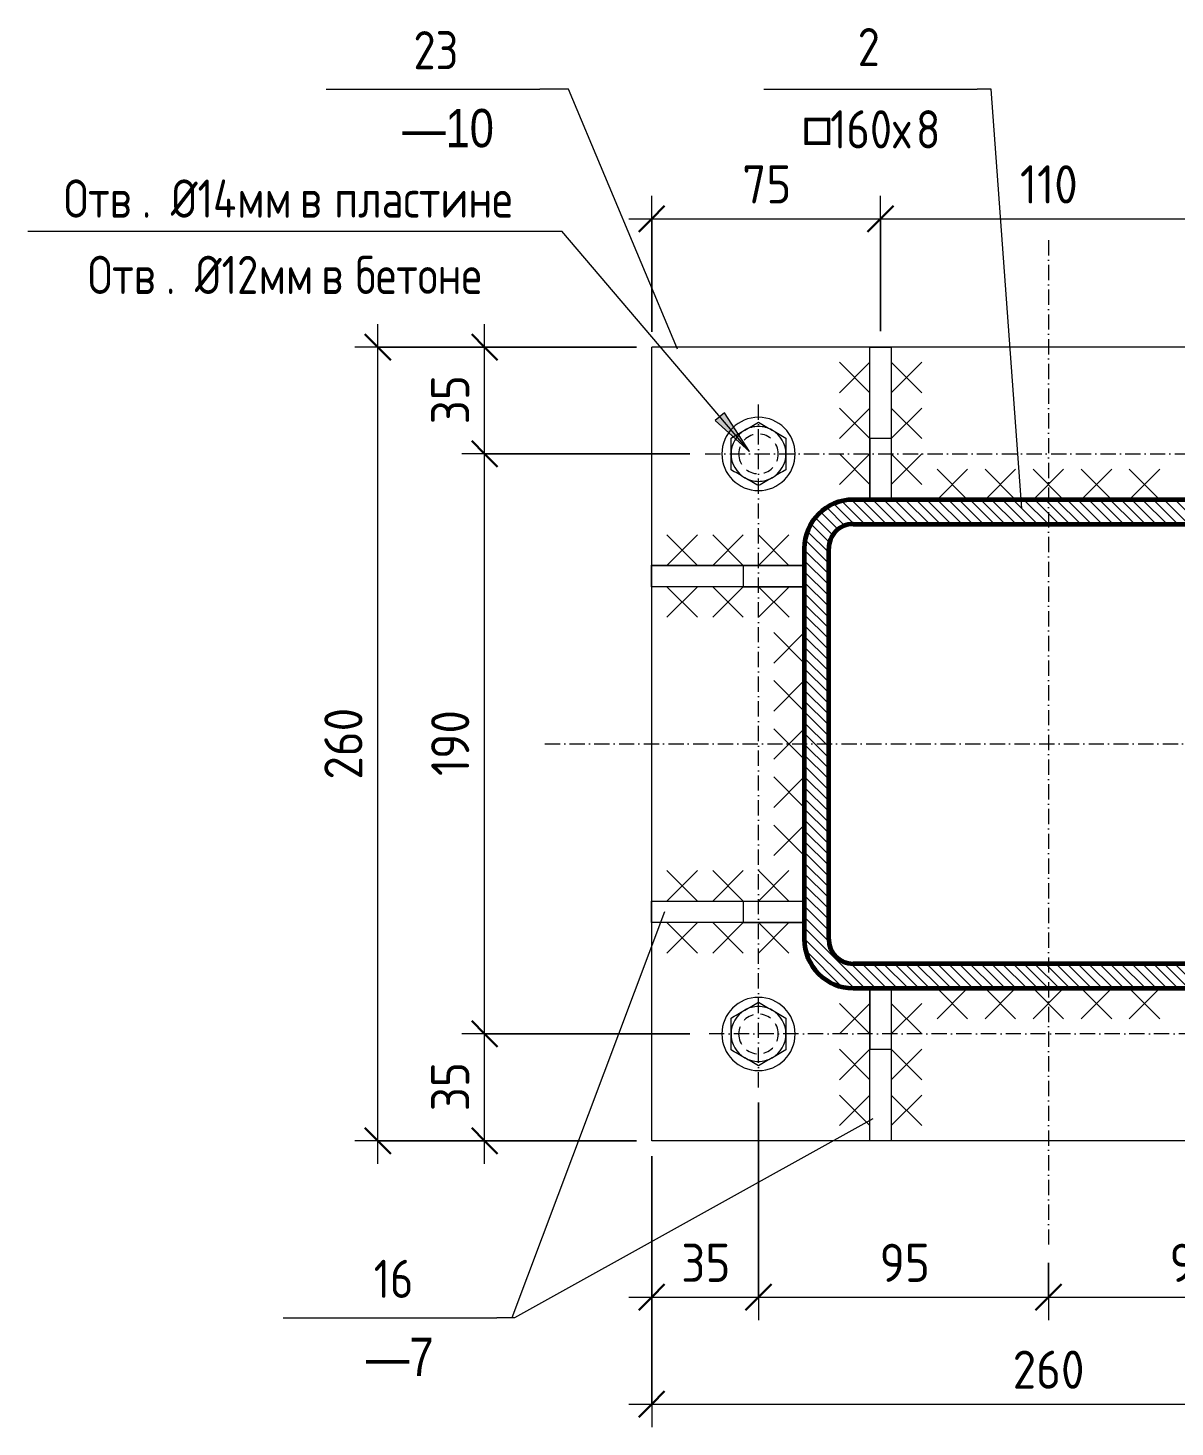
# Model space of a CAD drawing. Header units: millimetres. Extents: x 31824 to 62696, y -272 to 12632.
# Drawn here: x 49957.5 to 50333.3, y 4561.7 to 5019.9 of the extents above; entities that cross this region are included whole.
import ezdxf

# ---------------------------------------------------------------- set-up
doc = ezdxf.new("R2010")
doc.units = ezdxf.units.MM
doc.linetypes.add('01 Штриховая _4 мм_', pattern=[6, 3.5, -2.5])
doc.linetypes.add('02 Штрихпунктирная _5 мм_', pattern=[8, 5, -1.5, 0, -1.5])
for name, color, linetype, lineweight in [('AA_Dim', 7, 'Continuous', 9), ('AA_Dim-5', 7, 'Continuous', 9), ('AA_Linii', 7, 'Continuous', 9), ('AA_Oformlenie', 7, 'Continuous', 9), ('AA_Vinoska', 7, 'Continuous', 9), ('AF_Balki', 7, 'Continuous', 20), ('KR_Colonna_KG', 7, 'Continuous', 20), ('KR_Detal', 7, 'Continuous', 20)]:
    doc.layers.add(name, color=color, linetype=linetype, lineweight=lineweight)
doc.styles.add('GOST Common_1', font='GOST_Common.ttf', dxfattribs={"width": 0.85, "height": 12.5})
doc.styles.add('ISOCPEUR_4', font='isocpeur.TTF', dxfattribs={"width": 0.9, "height": 12.5})
doc.styles.add('ISOCPEUR_5', font='isocpeur.TTF', dxfattribs={"width": 0.85, "height": 12.5})
doc.styles.add('ISOCPEUR_7', font='isocpeur.TTF', dxfattribs={"width": 0.85, "height": 12.5})
doc.styles.add('Mipgost_2', font='mipgost.ttf', dxfattribs={"width": 0.85, "height": 12.5})
doc.dimstyles.new('01_Точн_3_знака__непрозр_', dxfattribs={"dimscale": 304.8, "dimtxt": 12.534437, "dimasz": 0.027887, "dimexe": 0.024606, "dimexo": 0.016404, "dimgap": 0.004101, "dimtad": 1, "dimdec": 3, "dimrnd": 0.001, "dimdsep": 46, "dimtxsty": 'ISOCPEUR_4', "dimblk1": 'OBLIQUE', "dimblk2": 'OBLIQUE', "dimsah": 1, "dimcen": 0.09, "dimdle": 0.024606, "dimazin": 0, "dimtfac": 1, "dimtdec": 4, "dimtix": 1, "dimtmove": 0, "dimatfit": 3, "dimfxl": 1, "dimtvp": 1, "dimtfill": 1, "dimtolj": 1, "dimtzin": 0, "dimlwd": 18, "dimlwe": 18, "dimarcsym": 2})
pattern_1 = [(315, (40775.062, 4785.395), (1.76776695, 1.76776695), [])]

# ---------------------------------------------------------------- blocks, each defined once
blk = doc.blocks.new('354_Прокат Лист _НесКаркас_РабПлоск_ - 354_Прокат Лист _НесКаркас_РабПлоск_-3861794-КМ_А')
at = {"layer": 'AF_Balki'}
for p, q in [((-80, 130), (-80, -130)), ((-80, 130), (180, 130)), ((180, -130), (180, 130)), ((-80, -130), (180, -130))]:
    blk.add_line(p, q, dxfattribs=at)
blk = doc.blocks.new('354_Прокат Лист _НесКаркас_РабПлоск_ - 354_Прокат Лист _НесКаркас_РабПлоск_-3862465-КМ_А')
at = {"layer": 'AF_Balki'}
for p, q in [((40645.05, 4726.9), (40645.05, 4733.9)), ((40645.05, 4733.9), (40675.05, 4733.9)), ((40675.05, 4733.9), (40695.05, 4733.9)), ((40675.05, 4733.9), (40675.05, 4726.9)), ((40695.05, 4733.9), (40695.05, 4726.9)), ((40675.05, 4726.9), (40645.05, 4726.9)), ((40675.05, 4726.9), (40695.05, 4726.9))]:
    blk.add_line(p, q, dxfattribs=at)
blk = doc.blocks.new('354_Прокат Лист _НесКаркас_РабПлоск_ - 354_Прокат Лист _НесКаркас_РабПлоск_-3862386-КМ_А')
at = {"layer": 'AF_Balki'}
for p, q in [((40855.07, 4726.9), (40855.07, 4733.9)), ((40855.07, 4733.9), (40875.07, 4733.9)), ((40875.07, 4733.9), (40905.07, 4733.9)), ((40875.07, 4726.9), (40875.07, 4733.9)), ((40905.07, 4733.9), (40905.07, 4726.9)), ((40855.07, 4726.9), (40875.07, 4726.9)), ((40905.07, 4726.9), (40875.07, 4726.9))]:
    blk.add_line(p, q, dxfattribs=at)
blk = doc.blocks.new('354_Анкер клиновой _СоедНесК_РабПлоск_ - M12x120_20-4043259-КМ_А')
at = {"layer": 'KR_Detal'}
for start, end in [(120, 180), (90, 120), (60, 90), (360, 60), (180, 240), (300, 360), (240, 270), (270, 300)]:
    blk.add_arc((0, 0), 9, start, end, dxfattribs=at)
for points in [[(-4.5, 7.79), (-3.71, 8.25), (-2.18, 9.14), (-0.71, 9.98), (0, 10.39)], [(0, 10.39), (0.71, 9.98), (2.18, 9.14), (3.71, 8.25), (4.5, 7.79)], [(-9, 5.2), (-8.29, 5.61), (-6.82, 6.45), (-5.29, 7.34), (-4.5, 7.79)], [(-9, 0), (-9, 0.91), (-9, 2.68), (-9, 4.37), (-9, 5.2)], [(4.5, 7.79), (5.29, 7.34), (6.82, 6.45), (8.29, 5.61), (9, 5.2)], [(9, 5.2), (9, 4.37), (9, 2.68), (9, 0.91), (9, 0)], [(-9, -5.2), (-9, -4.37), (-9, -2.68), (-9, -0.91), (-9, 0)], [(9, 0), (9, -0.91), (9, -2.68), (9, -4.37), (9, -5.2)], [(-4.5, -7.79), (-5.29, -7.34), (-6.82, -6.45), (-8.29, -5.61), (-9, -5.2)], [(0, -10.39), (-0.71, -9.98), (-2.18, -9.14), (-3.71, -8.25), (-4.5, -7.79)], [(4.5, -7.79), (3.71, -8.25), (2.18, -9.14), (0.71, -9.98), (0, -10.39)], [(9, -5.2), (8.29, -5.61), (6.82, -6.45), (5.29, -7.34), (4.5, -7.79)]]:
    blk.add_open_spline(points, degree=3, dxfattribs=at)
blk = doc.blocks.new('243_Профиль гнутый сварной квадратный _НесКол_2ур_ - 160х8-4060138-КМ_А')
at = {"layer": 'KR_Colonna_KG', "lineweight": 9}
h = blk.add_hatch(dxfattribs=at)
h.set_pattern_fill('FP_3', color=256, style=0, pattern_type=2)
h.set_pattern_definition(pattern_1)
h.paths.add_polyline_path([(64, 80), (-64, 80), (-67.12, 79.69), (-70.12, 78.78), (-72.89, 77.3), (-75.31, 75.31), (-77.39, 72.73), (-78.78, 70.12), (-79.69, 67.12), (-80, 64), (-80, -64), (-79.69, -67.12), (-78.78, -70.12), (-77.3, -72.89), (-75.31, -75.31), (-72.89, -77.3), (-70.12, -78.78), (-67.12, -79.69), (-64, -80), (64, -80), (67.12, -79.69), (70.12, -78.78), (72.89, -77.3), (75.31, -75.31), (77.3, -72.89), (78.78, -70.12), (79.69, -67.12), (80, -64), (80, 64), (79.69, 67.12), (78.78, 70.12), (77.3, 72.89), (75.31, 75.31), (72.89, 77.3), (70.12, 78.78), (67.12, 79.69)])
h.paths.add_polyline_path([(-64, 72), (64, 72), (66.07, 71.73), (68, 70.93), (69.66, 69.66), (70.93, 68), (71.73, 66.07), (72, 64), (72, -64), (71.73, -66.07), (70.93, -68), (69.66, -69.66), (68, -70.93), (66.07, -71.73), (64, -72), (-64, -72), (-66.07, -71.73), (-68, -70.93), (-69.66, -69.66), (-70.93, -68), (-71.73, -66.07), (-72, -64), (-71.96, 64.32), (-71.73, 66.07), (-70.93, 68), (-69.66, 69.66), (-68, 70.93), (-66.07, 71.73)])
h = blk.add_hatch(dxfattribs=at)
h.set_pattern_fill('FP_3', color=256, style=0, pattern_type=2)
h.set_pattern_definition(pattern_1)
h.paths.add_polyline_path([(64, 80), (-64, 80), (-67.12, 79.69), (-70.12, 78.78), (-72.89, 77.3), (-75.31, 75.31), (-77.39, 72.73), (-78.78, 70.12), (-79.69, 67.12), (-80, 64), (-80, -64), (-79.69, -67.12), (-78.78, -70.12), (-77.3, -72.89), (-75.31, -75.31), (-72.89, -77.3), (-70.12, -78.78), (-67.12, -79.69), (-64, -80), (64, -80), (67.12, -79.69), (70.12, -78.78), (72.89, -77.3), (75.31, -75.31), (77.3, -72.89), (78.78, -70.12), (79.69, -67.12), (80, -64), (80, 64), (79.69, 67.12), (78.78, 70.12), (77.3, 72.89), (75.31, 75.31), (72.89, 77.3), (70.12, 78.78), (67.12, 79.69)])
h.paths.add_polyline_path([(-64, 72), (64, 72), (66.07, 71.73), (68, 70.93), (69.66, 69.66), (70.93, 68), (71.73, 66.07), (72, 64), (72, -64), (71.73, -66.07), (70.93, -68), (69.66, -69.66), (68, -70.93), (66.07, -71.73), (64, -72), (-64, -72), (-66.07, -71.73), (-68, -70.93), (-69.66, -69.66), (-70.93, -68), (-71.73, -66.07), (-72, -64), (-71.96, 64.32), (-71.73, 66.07), (-70.93, 68), (-69.66, 69.66), (-68, 70.93), (-66.07, 71.73)])
at = {"layer": 'KR_Colonna_KG', "lineweight": 60}
for p, q in [((64, 80), (-64, 80)), ((-64, 72), (64, 72)), ((-80, 64), (-80, -64)), ((-72, -64), (-72, 64)), ((72, 64), (72, -64)), ((80, -64), (80, 64)), ((64, -72), (-64, -72)), ((-64, -80), (64, -80))]:
    blk.add_line(p, q, dxfattribs=at)
for centre, radius, start, end in [((-64, 64), 16, 90, 180), ((64, 64), 16, 360, 90), ((-64, 64), 8, 90, 180), ((64, 64), 8, 0, 90), ((-64, -64), 16, 180, 270), ((-64, -64), 8, 180, 270), ((64, -64), 8, 270, 0), ((64, -64), 16, 270, 360)]:
    blk.add_arc(centre, radius, start, end, dxfattribs=at)
blk = doc.blocks.new('354_Шайба_ГОСТ 11371-78_СоедНесК_РабПлоск_ - Шайба_ГОСТ 11371-78-V23-КМ_А')
at = {"layer": 'KR_Detal'}
for start, end in [(0, 180), (180, 0)]:
    blk.add_arc((0, 0), 12, start, end, dxfattribs=at)
at = {"layer": 'KR_Detal', "linetype": '01 Штриховая _4 мм_', "lineweight": 9}
for start, end in [(0, 180), (180, 360)]:
    blk.add_arc((0, 0), 6.5, start, end, dxfattribs=at)
blk = doc.blocks.new('Последовательность узлов - Сплошная 2мм М5-2304530-КМ_А')
at = {"layer": 'AA_Oformlenie'}
for p, q in [((-35, 10), (-25, 0)), ((-25, 10), (-35, 0)), ((-20, 10), (-10, 0)), ((-10, 10), (-20, 0)), ((-5, 10), (5, 0)), ((5, 10), (-5, 0)), ((-40, 0), (-20, 0)), ((-25, 0), (-5, 0)), ((-10, 0), (10, 0))]:
    blk.add_line(p, q, dxfattribs=at)
blk = doc.blocks.new('Последовательность узлов - Сплошная 2мм М5-V24-КМ_А')
at = {"layer": 'AA_Oformlenie'}
for p, q in [((-35.01, 10), (-25.01, 0)), ((-25.01, 10), (-35.01, 0)), ((-20, 10), (-10, 0)), ((-10, 10), (-20, 0)), ((-5, 10), (5, 0)), ((5, 10), (-5, 0)), ((-40.01, 0), (-20.01, 0)), ((-25, 0), (-5, 0)), ((-10, 0), (10, 0))]:
    blk.add_line(p, q, dxfattribs=at)
blk = doc.blocks.new('Последовательность узлов - Сплошная 2мм М5-V25-КМ_А')
at = {"layer": 'AA_Oformlenie'}
for p, q in [((-68, 10), (-58, 0)), ((-58, 10), (-68, 0)), ((-52.25, 10), (-42.25, 0)), ((-42.25, 10), (-52.25, 0)), ((-36.5, 10), (-26.5, 0)), ((-26.5, 10), (-36.5, 0)), ((-20.75, 10), (-10.75, 0)), ((-10.75, 10), (-20.75, 0)), ((-5, 10), (5, 0)), ((5, 10), (-5, 0)), ((-73, 0), (-53, 0)), ((-57.25, 0), (-37.25, 0)), ((-41.5, 0), (-21.5, 0)), ((-25.75, 0), (-5.75, 0)), ((-10, 0), (10, 0))]:
    blk.add_line(p, q, dxfattribs=at)
blk = doc.blocks.new('Последовательность узлов - Сплошная 2мм М5-V26-КМ_А')
at = {"layer": 'AA_Oformlenie'}
for p, q in [((-68.06, 10), (-58.06, 0)), ((-58.06, 10), (-68.06, 0)), ((-52.29, 10), (-42.29, 0)), ((-42.29, 10), (-52.29, 0)), ((-36.53, 10), (-26.53, 0)), ((-26.53, 10), (-36.53, 0)), ((-20.76, 10), (-10.76, 0)), ((-10.76, 10), (-20.76, 0)), ((-5, 10), (5, 0)), ((5, 10), (-5, 0)), ((-73.06, 0), (-53.06, 0)), ((-57.29, 0), (-37.29, 0)), ((-41.53, 0), (-21.53, 0)), ((-25.76, 0), (-5.76, 0)), ((-10, 0), (10, 0))]:
    blk.add_line(p, q, dxfattribs=at)
blk = doc.blocks.new('DIMBLOCK27-КМ_А')
at = {"layer": 'AA_Dim-5', "lineweight": 18}
for p, q in [((50161.84, 4920.4), (50161.84, 4964.89)), ((50236.84, 4920.58), (50236.84, 4964.89)), ((50154.34, 4957.39), (50236.84, 4957.39)), ((50161.84, 4957.39), (50161.84, 4920.4)), ((50236.84, 4957.39), (50236.84, 4920.58))]:
    blk.add_line(p, q, dxfattribs=at)
at = {"layer": 'AA_Dim-5', "lineweight": 30}
for p, q in [((50161.84, 4957.39), (50166.09, 4961.64)), ((50236.84, 4957.39), (50241.09, 4961.64)), ((50161.84, 4957.39), (50157.59, 4953.14)), ((50236.84, 4957.39), (50232.59, 4953.14))]:
    blk.add_line(p, q, dxfattribs=at)
at = {"layer": 'AA_Dim-5', "color": 0, "lineweight": 18, "insert": (50191.54, 4974.93), "char_height": 12.5, "width": 18.7307, "attachment_point": 1, "line_spacing_factor": 1.135194, "style": 'ISOCPEUR_4', "bg_fill": 3, "box_fill_scale": 1.25, "bg_fill_color": 256, "bg_fill_true_color": 13158600, "bg_fill_transparency": 0}
blk.add_mtext('75', dxfattribs=at)
blk = doc.blocks.new('_Oblique')
at = {"color": 0, "linetype": 'ByBlock', "lineweight": -2}
blk.add_line((-0.5, -0.5), (0.5, 0.5), dxfattribs=at)
blk = doc.blocks.new('DIMBLOCK28-КМ_А')
at = {"layer": 'AA_Dim-5', "lineweight": 18}
for p, q in [((50236.84, 4920.58), (50236.84, 4964.89)), ((50346.84, 4920.58), (50346.84, 4964.89)), ((50236.84, 4957.39), (50346.84, 4957.39)), ((50236.84, 4957.39), (50236.84, 4920.58)), ((50346.84, 4957.39), (50346.84, 4920.58))]:
    blk.add_line(p, q, dxfattribs=at)
at = {"layer": 'AA_Dim-5', "lineweight": 30}
for p, q in [((50236.84, 4957.39), (50241.09, 4961.64)), ((50346.84, 4957.39), (50351.09, 4961.64)), ((50236.84, 4957.39), (50232.59, 4953.14)), ((50346.84, 4957.39), (50342.59, 4953.14))]:
    blk.add_line(p, q, dxfattribs=at)
at = {"layer": 'AA_Dim-5', "color": 0, "lineweight": 18, "insert": (50282.5, 4974.93), "char_height": 12.5, "width": 22.4201, "attachment_point": 1, "line_spacing_factor": 1.135194, "style": 'ISOCPEUR_4', "bg_fill": 3, "box_fill_scale": 1.25, "bg_fill_color": 256, "bg_fill_true_color": 13158600, "bg_fill_transparency": 0}
blk.add_mtext('110', dxfattribs=at)
blk = doc.blocks.new('DIMBLOCK30-КМ_А')
at = {"layer": 'AA_Dim-5', "lineweight": 18}
for p, q in [((50196.84, 4667.9), (50196.84, 4596.65)), ((50196.84, 4604.15), (50196.84, 4667.9)), ((50161.84, 4650.4), (50161.84, 4596.65)), ((50161.84, 4604.15), (50161.84, 4650.4)), ((50154.34, 4604.15), (50196.84, 4604.15))]:
    blk.add_line(p, q, dxfattribs=at)
at = {"layer": 'AA_Dim-5', "lineweight": 30}
for p, q in [((50161.84, 4604.15), (50166.09, 4608.4)), ((50196.84, 4604.15), (50201.09, 4608.4)), ((50161.84, 4604.15), (50157.59, 4599.9)), ((50196.84, 4604.15), (50192.59, 4599.9))]:
    blk.add_line(p, q, dxfattribs=at)
at = {"layer": 'AA_Dim-5', "color": 0, "lineweight": 18, "insert": (50171.54, 4621.69), "char_height": 12.5, "width": 18.7307, "attachment_point": 1, "line_spacing_factor": 1.135194, "style": 'ISOCPEUR_4', "bg_fill": 3, "box_fill_scale": 1.25, "bg_fill_color": 256, "bg_fill_true_color": 13158600, "bg_fill_transparency": 0}
blk.add_mtext('35', dxfattribs=at)
blk = doc.blocks.new('DIMBLOCK31-КМ_А')
at = {"layer": 'AA_Dim-5', "lineweight": 18}
for p, q in [((50196.84, 4667.9), (50196.84, 4596.65)), ((50196.84, 4604.15), (50196.84, 4667.9)), ((50291.84, 4615.4), (50291.84, 4596.65)), ((50291.84, 4604.15), (50291.84, 4615.4)), ((50196.84, 4604.15), (50291.84, 4604.15))]:
    blk.add_line(p, q, dxfattribs=at)
at = {"layer": 'AA_Dim-5', "lineweight": 30}
for p, q in [((50196.84, 4604.15), (50201.09, 4608.4)), ((50291.84, 4604.15), (50296.09, 4608.4)), ((50196.84, 4604.15), (50192.59, 4599.9)), ((50291.84, 4604.15), (50287.59, 4599.9))]:
    blk.add_line(p, q, dxfattribs=at)
at = {"layer": 'AA_Dim-5', "color": 0, "lineweight": 18, "insert": (50236.54, 4621.69), "char_height": 12.5, "width": 18.7307, "attachment_point": 1, "line_spacing_factor": 1.135194, "style": 'ISOCPEUR_4', "bg_fill": 3, "box_fill_scale": 1.25, "bg_fill_color": 256, "bg_fill_true_color": 13158600, "bg_fill_transparency": 0}
blk.add_mtext('95', dxfattribs=at)
blk = doc.blocks.new('DIMBLOCK32-КМ_А')
at = {"layer": 'AA_Dim-5', "lineweight": 18}
for p, q in [((50386.84, 4667.9), (50386.84, 4596.65)), ((50386.84, 4604.15), (50386.84, 4667.9)), ((50291.84, 4615.4), (50291.84, 4596.65)), ((50291.84, 4604.15), (50291.84, 4615.4)), ((50291.84, 4604.15), (50386.84, 4604.15))]:
    blk.add_line(p, q, dxfattribs=at)
at = {"layer": 'AA_Dim-5', "lineweight": 30}
for p, q in [((50291.84, 4604.15), (50296.09, 4608.4)), ((50386.84, 4604.15), (50391.09, 4608.4)), ((50291.84, 4604.15), (50287.59, 4599.9)), ((50386.84, 4604.15), (50382.59, 4599.9))]:
    blk.add_line(p, q, dxfattribs=at)
at = {"layer": 'AA_Dim-5', "color": 0, "lineweight": 18, "insert": (50331.54, 4621.69), "char_height": 12.5, "width": 18.7307, "attachment_point": 1, "line_spacing_factor": 1.135194, "style": 'ISOCPEUR_4', "bg_fill": 3, "box_fill_scale": 1.25, "bg_fill_color": 256, "bg_fill_true_color": 13158600, "bg_fill_transparency": 0}
blk.add_mtext('95', dxfattribs=at)
blk = doc.blocks.new('DIMBLOCK38-КМ_А')
at = {"layer": 'AA_Dim-5', "lineweight": 30}
for p, q in [((50107.1, 4690.4), (50102.85, 4694.65)), ((50107.1, 4690.4), (50111.35, 4686.15)), ((50107.1, 4655.4), (50102.85, 4659.65)), ((50107.1, 4655.4), (50111.35, 4651.15))]:
    blk.add_line(p, q, dxfattribs=at)
at = {"layer": 'AA_Dim-5', "lineweight": 18}
for p, q in [((50174.34, 4690.4), (50099.6, 4690.4)), ((50107.1, 4647.9), (50107.1, 4690.4)), ((50107.1, 4690.4), (50174.34, 4690.4)), ((50156.84, 4655.4), (50099.6, 4655.4)), ((50107.1, 4655.4), (50156.84, 4655.4))]:
    blk.add_line(p, q, dxfattribs=at)
at = {"layer": 'AA_Dim-5', "color": 0, "lineweight": 18, "insert": (50089.57, 4665.09), "char_height": 12.5, "width": 18.7307, "attachment_point": 1, "rotation": 90, "line_spacing_factor": 1.135194, "style": 'ISOCPEUR_4', "bg_fill": 3, "box_fill_scale": 1.25, "bg_fill_color": 256, "bg_fill_true_color": 13158600, "bg_fill_transparency": 0}
blk.add_mtext('35', dxfattribs=at)
blk = doc.blocks.new('DIMBLOCK39-КМ_А')
at = {"layer": 'AA_Dim-5', "lineweight": 30}
for p, q in [((50107.1, 4880.4), (50102.85, 4884.65)), ((50107.1, 4880.4), (50111.35, 4876.15)), ((50107.1, 4690.4), (50102.85, 4694.65)), ((50107.1, 4690.4), (50111.35, 4686.15))]:
    blk.add_line(p, q, dxfattribs=at)
at = {"layer": 'AA_Dim-5', "lineweight": 18}
for p, q in [((50174.34, 4880.4), (50099.6, 4880.4)), ((50107.1, 4690.4), (50107.1, 4880.4)), ((50107.1, 4880.4), (50174.34, 4880.4)), ((50174.34, 4690.4), (50099.6, 4690.4)), ((50107.1, 4690.4), (50174.34, 4690.4))]:
    blk.add_line(p, q, dxfattribs=at)
at = {"layer": 'AA_Dim-5', "color": 0, "lineweight": 18, "insert": (50089.57, 4774.87), "char_height": 12.5, "width": 25.2581, "attachment_point": 1, "rotation": 90, "line_spacing_factor": 1.135194, "style": 'ISOCPEUR_4', "bg_fill": 3, "box_fill_scale": 1.25, "bg_fill_color": 256, "bg_fill_true_color": 13158600, "bg_fill_transparency": 0}
blk.add_mtext('190', dxfattribs=at)
blk = doc.blocks.new('DIMBLOCK40-КМ_А')
at = {"layer": 'AA_Dim-5', "lineweight": 18}
for p, q in [((50107.1, 4880.4), (50107.1, 4922.9)), ((50156.84, 4915.4), (50099.6, 4915.4)), ((50107.1, 4915.4), (50156.84, 4915.4)), ((50174.34, 4880.4), (50099.6, 4880.4)), ((50107.1, 4880.4), (50174.34, 4880.4))]:
    blk.add_line(p, q, dxfattribs=at)
at = {"layer": 'AA_Dim-5', "lineweight": 30}
for p, q in [((50107.1, 4915.4), (50102.85, 4919.65)), ((50107.1, 4915.4), (50111.35, 4911.15)), ((50107.1, 4880.4), (50102.85, 4884.65)), ((50107.1, 4880.4), (50111.35, 4876.15))]:
    blk.add_line(p, q, dxfattribs=at)
at = {"layer": 'AA_Dim-5', "color": 0, "lineweight": 18, "insert": (50089.57, 4890.09), "char_height": 12.5, "width": 18.7307, "attachment_point": 1, "rotation": 90, "line_spacing_factor": 1.135194, "style": 'ISOCPEUR_4', "bg_fill": 3, "box_fill_scale": 1.25, "bg_fill_color": 256, "bg_fill_true_color": 13158600, "bg_fill_transparency": 0}
blk.add_mtext('35', dxfattribs=at)
blk = doc.blocks.new('DIMBLOCK41-КМ_А')
at = {"layer": 'AA_Dim-5', "lineweight": 18}
for p, q in [((50072.1, 4647.9), (50072.1, 4922.9)), ((50156.84, 4915.4), (50064.6, 4915.4)), ((50072.1, 4915.4), (50156.84, 4915.4)), ((50156.84, 4655.4), (50064.6, 4655.4)), ((50072.1, 4655.4), (50156.84, 4655.4))]:
    blk.add_line(p, q, dxfattribs=at)
at = {"layer": 'AA_Dim-5', "lineweight": 30}
for p, q in [((50072.1, 4915.4), (50067.85, 4919.65)), ((50072.1, 4915.4), (50076.35, 4911.15)), ((50072.1, 4655.4), (50067.85, 4659.65)), ((50072.1, 4655.4), (50076.35, 4651.15))]:
    blk.add_line(p, q, dxfattribs=at)
at = {"layer": 'AA_Dim-5', "color": 0, "lineweight": 18, "insert": (50054.57, 4773.69), "char_height": 12.5, "width": 28.0961, "attachment_point": 1, "rotation": 90, "line_spacing_factor": 1.135194, "style": 'ISOCPEUR_4', "bg_fill": 3, "box_fill_scale": 1.25, "bg_fill_color": 256, "bg_fill_true_color": 13158600, "bg_fill_transparency": 0}
blk.add_mtext('260', dxfattribs=at)
blk = doc.blocks.new('DIMBLOCK42-КМ_А')
at = {"layer": 'AA_Dim-5', "lineweight": 18}
for p, q in [((50161.84, 4650.4), (50161.84, 4561.65)), ((50161.84, 4569.15), (50161.84, 4650.4)), ((50421.84, 4650.4), (50421.84, 4561.65)), ((50421.84, 4569.15), (50421.84, 4650.4)), ((50154.34, 4569.15), (50429.34, 4569.15))]:
    blk.add_line(p, q, dxfattribs=at)
at = {"layer": 'AA_Dim-5', "lineweight": 30}
for p, q in [((50161.84, 4569.15), (50157.59, 4564.9)), ((50161.84, 4569.15), (50166.09, 4573.4)), ((50421.84, 4569.15), (50417.59, 4564.9)), ((50421.84, 4569.15), (50426.09, 4573.4))]:
    blk.add_line(p, q, dxfattribs=at)
at = {"layer": 'AA_Dim-5', "color": 0, "lineweight": 18, "insert": (50280.13, 4586.69), "char_height": 12.5, "width": 28.0961, "attachment_point": 1, "line_spacing_factor": 1.135194, "style": 'ISOCPEUR_4', "bg_fill": 3, "box_fill_scale": 1.25, "bg_fill_color": 256, "bg_fill_true_color": 13158600, "bg_fill_transparency": 0}
blk.add_mtext('260', dxfattribs=at)
blk = doc.blocks.new('043_М_Балки_Полка - Позиция_Наименование_дп14-4035921-КМ_А')
at = {"layer": 'AA_Vinoska'}
blk.add_line((-7, 0), (7, 0), dxfattribs=at)
blk = doc.blocks.new('010_Текст с выноской - Текст 2 строки _стрелка_-4044641-КМ_А')
at = {"layer": 'AA_Vinoska'}
blk.add_line((-17.5, 0), (17.5, 0), dxfattribs=at)
blk = doc.blocks.new('043_М_КолонныКМ - Позиция_Наименование_дп14-4036203-КМ_А')
at = {"layer": 'AA_Vinoska'}
blk.add_line((-7, 0), (7, 0), dxfattribs=at)

msp = doc.modelspace()

# ---------------------------------------------------------------- hatches: boundary and pattern name
at = {"layer": 'AA_Vinoska'}
msp.add_hatch(color=256, dxfattribs=at).paths.add_polyline_path([(50193.8962, 4881.2023), (50185.6756, 4893.9035), (50182.6684, 4891.3431)])

# ---------------------------------------------------------------- linework, layer by layer
at = {"layer": 'AA_Linii', "linetype": '02 Штрихпунктирная _5 мм_', "lineweight": 20}
for p, q in [((50291.8404, 4950.3953), (50291.8404, 4620.3953)), ((50196.8404, 4672.8953), (50196.8404, 4897.8953)), ((50179.3404, 4880.3953), (50404.3404, 4880.3953)), ((50126.8404, 4785.3953), (50456.8404, 4785.3953)), ((50404.3404, 4690.3953), (50179.3404, 4690.3953))]:
    msp.add_line(p, q, dxfattribs=at)
at = {"layer": 'AA_Vinoska'}
for p, q in [((50134.5561, 4999.9178), (50125.199, 4999.9178)), ((50273.0962, 4999.9178), (50268.5452, 4999.9178)), ((50185.6756, 4893.9035), (50182.6684, 4891.3431)), ((50182.6684, 4891.3431), (50193.8962, 4881.2023)), ((50193.8962, 4881.2023), (50185.6756, 4893.9035)), ((50116.0326, 4597.4663), (50111.0568, 4597.4663)), ((50116.872, 4597.4663), (50111.0568, 4597.4663))]:
    msp.add_line(p, q, dxfattribs=at)

# ---------------------------------------------------------------- block references
at = {"layer": 'AA_Oformlenie'}
for name, p, rotation in [('Последовательность узлов - Сплошная 2мм М5-2304530-КМ_А', (50233.3404, 4905.3953), 90), ('Последовательность узлов - Сплошная 2мм М5-2304530-КМ_А', (50240.3404, 4875.3953), 270), ('Последовательность узлов - Сплошная 2мм М5-V24-КМ_А', (50171.8324, 4836.8953), 180), ('Последовательность узлов - Сплошная 2мм М5-V26-КМ_А', (50211.8404, 4816.8953), 90), ('Последовательность узлов - Сплошная 2мм М5-2304530-КМ_А', (50171.8324, 4726.8953), 180), ('Последовательность узлов - Сплошная 2мм М5-2304530-КМ_А', (50233.3404, 4695.3953), 90), ('Последовательность узлов - Сплошная 2мм М5-2304530-КМ_А', (50240.3404, 4665.3953), 270), ('Последовательность узлов - Сплошная 2мм М5-V25-КМ_А', (50260.3404, 4705.3953), 180)]:
    msp.add_blockref(name, p, dxfattribs=dict(at, rotation=rotation))
for name, p in [('Последовательность узлов - Сплошная 2мм М5-V25-КМ_А', (50323.3404, 4865.3953)), ('Последовательность узлов - Сплошная 2мм М5-2304530-КМ_А', (50201.8324, 4843.8953)), ('Последовательность узлов - Сплошная 2мм М5-2304530-КМ_А', (50201.8324, 4733.8953))]:
    msp.add_blockref(name, p, dxfattribs=at)
at = {"layer": 'AA_Vinoska'}
for name, p, xscale, yscale, zscale in [('043_М_Балки_Полка - Позиция_Наименование_дп14-4035921-КМ_А', (50090.199, 4999.9178), 4.999999999999998, 4.999999999999998, 4.999999999999998), ('043_М_КолонныКМ - Позиция_Наименование_дп14-4036203-КМ_А', (50233.5452, 4999.9178), 4.999999999999998, 4.999999999999998, 4.999999999999998), ('010_Текст с выноской - Текст 2 строки _стрелка_-4044641-КМ_А', (50044.95, 4953.3698), 5, 5, 5), ('043_М_Балки_Полка - Позиция_Наименование_дп14-4035921-КМ_А', (50076.0568, 4597.4663), 4.999999999999998, 4.999999999999998, 4.999999999999998)]:
    msp.add_blockref(name, p, dxfattribs=dict(at, xscale=xscale, yscale=yscale, zscale=zscale))
at = {"layer": 'AF_Balki', "extrusion": (0, 0, -1)}
msp.add_blockref('354_Прокат Лист _НесКаркас_РабПлоск_ - 354_Прокат Лист _НесКаркас_РабПлоск_-3861794-КМ_А', (-50341.8404, 4785.3953), dxfattribs=at)
at = {"layer": 'AF_Balki', "rotation": 270}
for name, p in [('354_Прокат Лист _НесКаркас_РабПлоск_ - 354_Прокат Лист _НесКаркас_РабПлоск_-3862465-КМ_А', (45506.4451, 45560.4488)), ('354_Прокат Лист _НесКаркас_РабПлоск_ - 354_Прокат Лист _НесКаркас_РабПлоск_-3862386-КМ_А', (45506.4451, 45560.4649))]:
    msp.add_blockref(name, p, dxfattribs=at)
at = {"layer": 'AF_Balki'}
for p in [(9516.7788, 110), (9516.7788, 0)]:
    msp.add_blockref('354_Прокат Лист _НесКаркас_РабПлоск_ - 354_Прокат Лист _НесКаркас_РабПлоск_-3862465-КМ_А', p, dxfattribs=at)
at = {"layer": 'KR_Colonna_KG', "linetype": '01 Штриховая _4 мм_', "lineweight": 9, "rotation": 180}
msp.add_blockref('243_Профиль гнутый сварной квадратный _НесКол_2ур_ - 160х8-4060138-КМ_А', (50291.8404, 4785.3953), dxfattribs=at)
at = {"layer": 'KR_Detal', "linetype": '01 Штриховая _4 мм_', "lineweight": 9}
for p in [(50196.8404, 4880.3953), (50196.8404, 4690.3953)]:
    msp.add_blockref('354_Шайба_ГОСТ 11371-78_СоедНесК_РабПлоск_ - Шайба_ГОСТ 11371-78-V23-КМ_А', p, dxfattribs=at)
at = {"layer": 'KR_Detal'}
for p in [(50196.8404, 4880.3953), (50196.8404, 4690.3953)]:
    msp.add_blockref('354_Анкер клиновой _СоедНесК_РабПлоск_ - M12x120_20-4043259-КМ_А', p, dxfattribs=at)

# ---------------------------------------------------------------- texts
at = {"layer": 'AA_Vinoska', "char_height": 12.5, "attachment_point": 1}
for s, insert, width, style in [('23', (50083.7708, 5018.8854), 18.398728, 'ISOCPEUR_5'), ('\\fISOCPEUR|b0|i0|c204|p34|;\\W.85;2', (50229.3566, 5019.9112), 9.199364, 'ISOCPEUR_5'), ('—10', (50080.1158, 4993.3686), 27.257375, 'Mipgost_2'), ('\\fISOCPEUR|b0|i0|c130|p34|;\\W.85;□', (50210.7629, 4992.9629), 11.584384, 'ISOCPEUR_7'), ('160', (50220.321, 4992.9629), 24.872355, 'ISOCPEUR_5'), ('\\fISOCPEUR|b0|i0|c204|p34|;\\W.85;8', (50248.433, 4992.9629), 9.199364, 'ISOCPEUR_5'), ('\\fISOCPEUR|b0|i0|c204|p34|;\\W.85;х', (50240.8427, 4992.9629), 9.199364, 'ISOCPEUR_5'), ('Отв', (49969.2377, 4970.2813), 31.005264, 'GOST Common_1'), ('. Ø14', (49994.8196, 4970.2813), 37.819608, 'GOST Common_1'), ('\\fGOST Common|b0|i0|c204|p34|;\\W.85; ', (50042.8911, 4970.2813), 4.429323, 'GOST Common_1'), ('\\fGOST Common|b0|i0|c204|p34|;\\W.85; ', (50054.1359, 4970.2813), 4.429323, 'GOST Common_1'), ('мм', (50026.0239, 4970.2813), 20.443031, 'GOST Common_1'), ('\\fGOST Common|b0|i0|c204|p34|;\\W.85;в', (50046.5457, 4970.2813), 9.199364, 'GOST Common_1'), ('пластине', (50057.7904, 4970.2813), 75.639216, 'GOST Common_1'), ('Отв', (49977.1215, 4945.2813), 31.005264, 'GOST Common_1'), ('. Ø12', (50002.7034, 4945.2813), 36.797456, 'GOST Common_1'), ('\\fGOST Common|b0|i0|c204|p34|;\\W.85; ', (50049.9315, 4945.2813), 4.429323, 'GOST Common_1'), ('\\fGOST Common|b0|i0|c204|p34|;\\W.85; ', (50061.1763, 4945.2813), 4.429323, 'GOST Common_1'), ('бетоне', (50064.8308, 4945.2813), 57.581205, 'GOST Common_1'), ('мм', (50033.0643, 4945.2813), 20.443031, 'GOST Common_1'), ('\\fGOST Common|b0|i0|c204|p34|;\\W.85;в', (50053.586, 4945.2813), 9.199364, 'GOST Common_1'), ('16', (50070.7549, 4616.4339), 15.672991, 'ISOCPEUR_5'), ('—7', (50068.2261, 4590.9171), 21.8059, 'Mipgost_2')]:
    msp.add_mtext(s, dxfattribs=dict(at, insert=insert, width=width, style=style))

# ---------------------------------------------------------------- next in the draw order: dimensions: what is measured, and where the dimension line sits
at = {"layer": 'AA_Dim', "lineweight": 18}
for base, p1, p2, override, picture, middle in [((50236.8404, 4957.3939), (50161.8404, 4915.3953), (50236.8404, 4925.5789), {"dimpost": '<>', "dimfxl": 75.688222}, 'DIMBLOCK27-КМ_А', (50199.3404, 4964.8939)), ((50196.8404, 4604.1514), (50161.8404, 4655.3953), (50196.8404, 4672.8953), {"dimpost": '<>', "dimfxl": 39.13119}, 'DIMBLOCK30-КМ_А', (50179.3404, 4611.6514))]:
    dim = msp.add_linear_dim(base=base, p1=p1, p2=p2, dimstyle='01_Точн_3_знака__непрозр_', override=override, dxfattribs=at)
    dim.commit()
    dim.dimension.update_dxf_attribs({"geometry": picture, "text_midpoint": middle})

# ---------------------------------------------------------------- next in the draw order: dimensions: what is measured, and where the dimension line sits
for base, p1, p2, override, picture, middle in [((50346.8404, 4957.3939), (50236.8404, 4925.5789), (50346.8404, 4925.5789), {"dimpost": '<>', "dimfxl": 110}, 'DIMBLOCK28-КМ_А', (50291.8404, 4964.8939)), ((50291.8404, 4604.1514), (50196.8404, 4672.8953), (50291.8404, 4620.3953), {"dimpost": '<>', "dimfxl": 108.541467}, 'DIMBLOCK31-КМ_А', (50244.3404, 4611.6514))]:
    dim = msp.add_linear_dim(base=base, p1=p1, p2=p2, dimstyle='01_Точн_3_знака__непрозр_', override=override, dxfattribs=at)
    dim.commit()
    dim.dimension.update_dxf_attribs({"geometry": picture, "text_midpoint": middle})
dim = msp.add_linear_dim(base=(50107.099, 4690.3953), p1=(50161.8404, 4655.3953), p2=(50179.3404, 4690.3953), angle=90, dimstyle='01_Точн_3_знака__непрозр_', override={"dimpost": '<>', "dimfxl": 39.13119}, dxfattribs=at)
dim.commit()
dim.dimension.update_dxf_attribs({"geometry": 'DIMBLOCK38-КМ_А', "text_midpoint": (50099.599, 4672.8953)})

# ---------------------------------------------------------------- next in the draw order: linework, layer by layer
at = {"layer": 'AA_Vinoska'}
msp.add_line((50283.1334, 4862.4688), (50273.0962, 4999.9178), dxfattribs=at)

# ---------------------------------------------------------------- next in the draw order: dimensions: what is measured, and where the dimension line sits
at = {"layer": 'AA_Dim', "lineweight": 18}
dim = msp.add_linear_dim(base=(50107.099, 4880.3953), p1=(50179.3404, 4690.3953), p2=(50179.3404, 4880.3953), angle=90, dimstyle='01_Точн_3_знака__непрозр_', override={"dimpost": '<>', "dimfxl": 190}, dxfattribs=at)
dim.commit()
dim.dimension.update_dxf_attribs({"geometry": 'DIMBLOCK39-КМ_А', "text_midpoint": (50099.599, 4785.3953)})
dim = msp.add_linear_dim(base=(50386.8404, 4604.1514), p1=(50291.8404, 4620.3953), p2=(50386.8404, 4672.8953), dimstyle='01_Точн_3_знака__непрозр_', override={"dimpost": '<>', "dimfxl": 108.541467}, dxfattribs=at)
dim.commit()
dim.dimension.update_dxf_attribs({"geometry": 'DIMBLOCK32-КМ_А', "text_midpoint": (50339.3404, 4611.6514)})

# ---------------------------------------------------------------- next in the draw order: dimensions: what is measured, and where the dimension line sits
dim = msp.add_linear_dim(base=(50107.099, 4915.3953), p1=(50179.3404, 4880.3953), p2=(50161.8404, 4915.3953), angle=90, dimstyle='01_Точн_3_знака__непрозр_', override={"dimpost": '<>', "dimfxl": 39.13119}, dxfattribs=at)
dim.commit()
dim.dimension.update_dxf_attribs({"geometry": 'DIMBLOCK40-КМ_А', "text_midpoint": (50099.599, 4897.8953)})

# ---------------------------------------------------------------- next in the draw order: dimensions: what is measured, and where the dimension line sits
dim = msp.add_linear_dim(base=(50072.099, 4915.3953), p1=(50161.8404, 4655.3953), p2=(50161.8404, 4915.3953), angle=90, dimstyle='01_Точн_3_знака__непрозр_', override={"dimpost": '<>', "dimfxl": 260}, dxfattribs=at)
dim.commit()
dim.dimension.update_dxf_attribs({"geometry": 'DIMBLOCK41-КМ_А', "text_midpoint": (50064.599, 4785.3953)})

# ---------------------------------------------------------------- next in the draw order: linework, layer by layer
at = {"layer": 'AA_Vinoska'}
for p, q in [((50170.2925, 4914.7132), (50134.5561, 4999.9178)), ((50193.8962, 4881.2023), (50132.45, 4953.3698))]:
    msp.add_line(p, q, dxfattribs=at)

# ---------------------------------------------------------------- next in the draw order: dimensions: what is measured, and where the dimension line sits
at = {"layer": 'AA_Dim', "lineweight": 18}
dim = msp.add_linear_dim(base=(50421.8404, 4569.1514), p1=(50161.8404, 4655.3953), p2=(50421.8404, 4655.3953), dimstyle='01_Точн_3_знака__непрозр_', override={"dimpost": '<>', "dimfxl": 260}, dxfattribs=at)
dim.commit()
dim.dimension.update_dxf_attribs({"geometry": 'DIMBLOCK42-КМ_А', "text_midpoint": (50291.8404, 4576.6514)})

# ---------------------------------------------------------------- next in the draw order: linework, layer by layer
at = {"layer": 'AA_Vinoska'}
for p, q in [((50166.0599, 4730.3953), (50116.0326, 4597.4663)), ((50234.3374, 4662.5957), (50116.872, 4597.4663))]:
    msp.add_line(p, q, dxfattribs=at)

doc.saveas('drawing.dxf')
